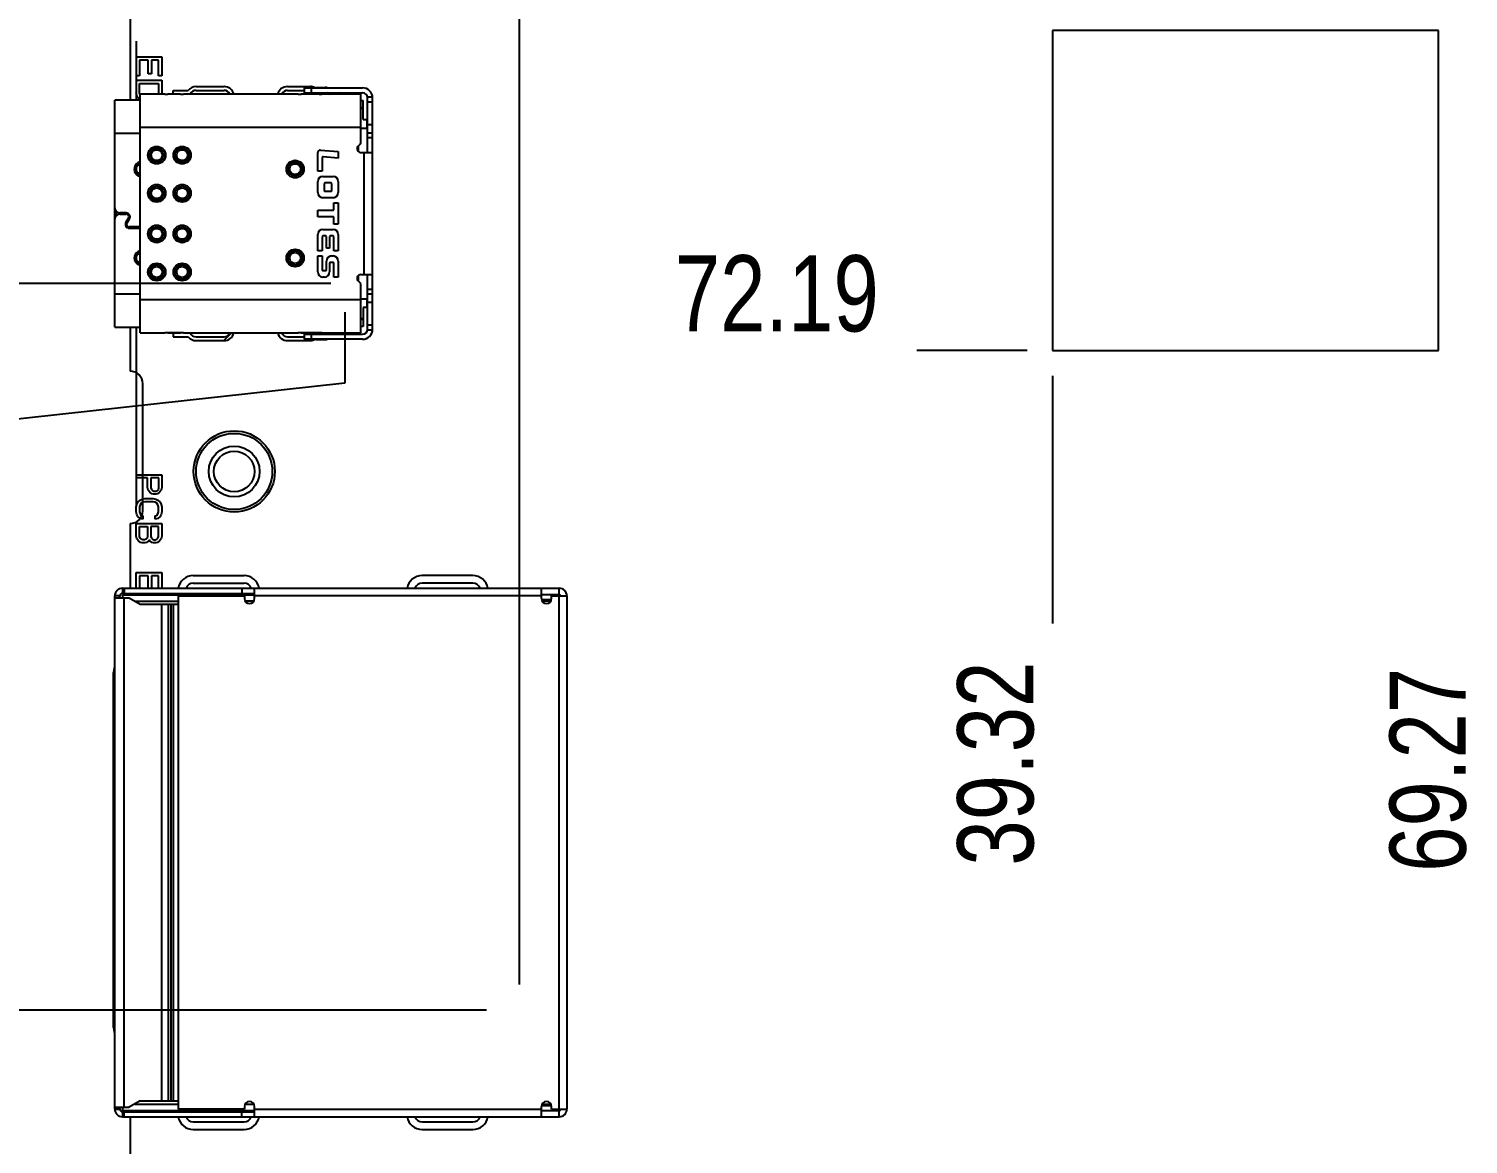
# Model space of a CAD drawing. Header units: millimetres. Extents: x 0 to 841, y 0 to 594.
# Drawn here: x 215.1 to 271.8, y 383.2 to 427.1 of the extents above; entities that cross this region are included whole.
import ezdxf

# ---------------------------------------------------------------- set-up
doc = ezdxf.new("R2010")
doc.units = ezdxf.units.MM
doc.header["$LTSCALE"] = 46.255
doc.layers.get('0').update_dxf_attribs({"linetype": 'CONTINUOUS'})
doc.layers.add('ASSEM_MEM', color=7, linetype='CONTINUOUS')
doc.styles.get("Standard").update_dxf_attribs({"font": 'txt', "width": 0.8})
doc.dimstyles.new('DIMSTYLE_1', dxfattribs={"dimtxt": 3, "dimasz": 2.1, "dimexe": 2, "dimexo": 1, "dimgap": 0.75, "dimtad": 0, "dimtih": 1, "dimtoh": 1, "dimzin": 0, "dimdsep": 46, "dimtxsty": 'STANDARD', "dimblk": '_FILLED', "dimblk1": '_FILLED', "dimblk2": '_FILLED', "dimcen": 0.09, "dimazin": 0, "dimtp": 0.01, "dimtm": 0.01, "dimtfac": 1, "dimtofl": 0, "dimtmove": 0, "dimatfit": 3, "dimldrblk": '_FILLED', "dimfxl": 1, "dimtolj": 1, "dimtzin": 0, "dimarcsym": 0})

# ---------------------------------------------------------------- blocks, each defined once
blk = doc.blocks.new('*D7')
at = {"color": 7, "linetype": 'CONTINUOUS'}
for p, q in [((227.557, 436.263), (227.557, 433.165)), ((227.557, 433.165), (207.394, 432.726)), ((207.394, 432.726), (207.394, 432.025))]:
    blk.add_line(p, q, dxfattribs=at)
at = {"color": 7, "linetype": 'CONTINUOUS', "insert": (203.644, 430.525), "char_height": 3, "width": 12, "attachment_point": 3, "rotation": 90, "line_spacing_factor": 0.9}
blk.add_mtext('11.46', dxfattribs=at)
blk = doc.blocks.new('_FILLED')
at = {"color": 0, "linetype": 'BYBLOCK'}
blk.add_solid([(0, 0), (-1, 0.167), (-1, -0.167)], dxfattribs=at)
blk = doc.blocks.new('*D8')
at = {"color": 7, "linetype": 'CONTINUOUS'}
for p, q in [((227.557, 415.963), (227.557, 413.171)), ((227.557, 413.171), (207.635, 410.974)), ((207.635, 410.974), (207.635, 409.886))]:
    blk.add_line(p, q, dxfattribs=at)
at = {"color": 7, "linetype": 'CONTINUOUS', "insert": (203.885, 408.386), "char_height": 3, "width": 12, "attachment_point": 3, "rotation": 90, "line_spacing_factor": 0.9}
blk.add_mtext('11.46', dxfattribs=at)
blk = doc.blocks.new('*D9')
at = {"color": 7, "linetype": 'CONTINUOUS'}
blk.add_line((234.427, 389.49), (234.427, 501.984), dxfattribs=at)
at = {"color": 7, "linetype": 'CONTINUOUS', "insert": (230.677, 503.484), "char_height": 3, "width": 12, "attachment_point": 1, "rotation": 90, "line_spacing_factor": 0.9}
blk.add_mtext('18.33', dxfattribs=at)
blk = doc.blocks.new('*D26')
at = {"color": 7, "linetype": 'CONTINUOUS'}
blk.add_line((227.007, 417.09), (188.976, 417.09), dxfattribs=at)
at = {"color": 7, "linetype": 'CONTINUOUS', "insert": (187.476, 420.84), "char_height": 3, "width": 12, "attachment_point": 3, "line_spacing_factor": 0.9}
blk.add_mtext('69.55', dxfattribs=at)
blk = doc.blocks.new('*D27')
at = {"color": 7, "linetype": 'CONTINUOUS'}
blk.add_line((233.127, 388.49), (189.035, 388.49), dxfattribs=at)
at = {"color": 7, "linetype": 'CONTINUOUS', "insert": (187.535, 392.24), "char_height": 3, "width": 12, "attachment_point": 3, "line_spacing_factor": 0.9}
blk.add_mtext('98.15', dxfattribs=at)
blk = doc.blocks.new('*D28')
at = {"color": 7, "linetype": 'CONTINUOUS'}
blk.add_line((230.697, 340.74), (189.035, 340.74), dxfattribs=at)
at = {"color": 7, "linetype": 'CONTINUOUS', "insert": (187.535, 344.49), "char_height": 3, "width": 14.4, "attachment_point": 3, "line_spacing_factor": 0.9}
blk.add_mtext('145.90', dxfattribs=at)
blk = doc.blocks.new('*D29')
at = {"color": 7, "linetype": 'CONTINUOUS'}
blk.add_line((247.942, 333.7), (189.035, 333.7), dxfattribs=at)
at = {"color": 7, "linetype": 'CONTINUOUS', "insert": (187.535, 337.45), "char_height": 3, "width": 14.4, "attachment_point": 3, "line_spacing_factor": 0.9}
blk.add_mtext('152.94', dxfattribs=at)
blk = doc.blocks.new('*D30')
at = {"color": 7, "linetype": 'CONTINUOUS'}
blk.add_line((263.297, 324.69), (189.035, 324.69), dxfattribs=at)
at = {"color": 7, "linetype": 'CONTINUOUS', "insert": (187.535, 328.44), "char_height": 3, "width": 14.4, "attachment_point": 3, "line_spacing_factor": 0.9}
blk.add_mtext('161.95', dxfattribs=at)
blk = doc.blocks.new('*D31')
at = {"color": 7, "linetype": 'CONTINUOUS'}
for p, q in [((235.797, 340.09), (234.19, 336.521)), ((274.497, 340.09), (235.797, 340.09)), ((234.19, 336.521), (189.035, 336.521))]:
    blk.add_line(p, q, dxfattribs=at)
at = {"color": 7, "linetype": 'CONTINUOUS', "insert": (187.535, 340.271), "char_height": 3, "width": 14.4, "attachment_point": 3, "line_spacing_factor": 0.9}
blk.add_mtext('146.55', dxfattribs=at)
blk = doc.blocks.new('*D34')
at = {"color": 7, "linetype": 'CONTINUOUS'}
for p, q in [((285.367, 447.45), (285.367, 445.171)), ((285.367, 445.171), (272.439, 443.622)), ((272.439, 443.622), (272.439, 403.462))]:
    blk.add_line(p, q, dxfattribs=at)
at = {"color": 7, "linetype": 'CONTINUOUS', "insert": (268.689, 401.962), "char_height": 3, "width": 12, "attachment_point": 3, "rotation": 90, "line_spacing_factor": 0.9}
blk.add_mtext('69.27', dxfattribs=at)
blk = doc.blocks.new('*D37')
at = {"color": 7, "linetype": 'CONTINUOUS'}
for p, q in [((313.367, 447.45), (313.367, 445.109)), ((313.367, 445.109), (323.861, 442.855)), ((323.861, 442.855), (323.861, 398.57))]:
    blk.add_line(p, q, dxfattribs=at)
at = {"color": 7, "linetype": 'CONTINUOUS', "insert": (320.111, 397.07), "char_height": 3, "width": 12, "attachment_point": 3, "rotation": 90, "line_spacing_factor": 0.9}
blk.add_mtext('97.27', dxfattribs=at)
blk = doc.blocks.new('*D39')
at = {"color": 7, "linetype": 'CONTINUOUS'}
blk.add_line((255.417, 413.45), (255.417, 403.706), dxfattribs=at)
at = {"color": 7, "linetype": 'CONTINUOUS', "insert": (251.667, 402.206), "char_height": 3, "width": 12, "attachment_point": 3, "rotation": 90, "line_spacing_factor": 0.9}
blk.add_mtext('39.32', dxfattribs=at)
blk = doc.blocks.new('*D40')
at = {"color": 7, "linetype": 'CONTINUOUS'}
blk.add_line((329.517, 413.45), (329.517, 399.436), dxfattribs=at)
at = {"color": 7, "linetype": 'CONTINUOUS', "insert": (325.767, 397.936), "char_height": 3, "width": 14.4, "attachment_point": 3, "rotation": 90, "line_spacing_factor": 0.9}
blk.add_mtext('113.42', dxfattribs=at)
blk = doc.blocks.new('*D42')
at = {"color": 7, "linetype": 'CONTINUOUS'}
blk.add_line((277.467, 402.99), (277.467, 397.64), dxfattribs=at)
at = {"color": 7, "linetype": 'CONTINUOUS', "insert": (273.717, 396.14), "char_height": 3, "width": 12, "attachment_point": 3, "rotation": 90, "line_spacing_factor": 0.9}
blk.add_mtext('61.37', dxfattribs=at)
blk = doc.blocks.new('*D50')
at = {"color": 7, "linetype": 'CONTINUOUS'}
blk.add_line((254.417, 414.45), (250.078, 414.45), dxfattribs=at)
at = {"color": 7, "linetype": 'CONTINUOUS', "insert": (248.578, 418.2), "char_height": 3, "width": 12, "attachment_point": 3, "line_spacing_factor": 0.9}
blk.add_mtext('72.19', dxfattribs=at)
blk = doc.blocks.new('*D56')
at = {"color": 7, "linetype": 'CONTINUOUS'}
blk.add_line((231.377, 371.54), (188.972, 371.54), dxfattribs=at)
at = {"color": 7, "linetype": 'CONTINUOUS', "insert": (187.472, 375.29), "char_height": 3, "width": 14.4, "attachment_point": 3, "line_spacing_factor": 0.9}
blk.add_mtext('115.10', dxfattribs=at)

msp = doc.modelspace()

# ---------------------------------------------------------------- linework, layer by layer
at = {"layer": 'ASSEM_MEM', "color": 7, "linetype": 'CONTINUOUS'}
for p, q in [((219.097, 435.67), (219.097, 424.31)), ((255.417, 427.05), (255.417, 414.45)), ((270.617, 427.05), (255.417, 427.05)), ((270.617, 414.45), (270.617, 427.05)), ((219.342, 426.62), (219.342, 424.31)), ((219.497, 415.14), (219.497, 424.54)), ((220.471, 424.54), (219.497, 424.54)), ((221.087, 424.54), (220.587, 424.54)), ((221.087, 424.539), (220.587, 424.539)), ((220.797, 424.539), (220.797, 424.69)), ((220.797, 424.69), (221.384, 424.69)), ((221.087, 424.539), (221.13, 424.539)), ((221.13, 424.539), (221.202, 424.54)), ((225.721, 424.54), (221.202, 424.54)), ((221.697, 424.84), (222.797, 424.84)), ((221.697, 424.69), (222.797, 424.69)), ((225.297, 424.84), (226.197, 424.84)), ((225.297, 424.69), (225.947, 424.69)), ((226.537, 424.54), (225.837, 424.54)), ((226.537, 424.539), (225.837, 424.539)), ((225.947, 424.79), (225.947, 424.59)), ((225.947, 424.79), (228.247, 424.79)), ((225.947, 424.59), (228.247, 424.59)), ((226.247, 424.59), (226.247, 424.79)), ((226.404, 424.798), (226.404, 424.79)), ((226.404, 424.798), (226.778, 424.798)), ((226.537, 424.539), (226.58, 424.539)), ((226.547, 424.54), (226.575, 424.569)), ((226.58, 424.539), (226.652, 424.54)), ((226.604, 424.79), (226.604, 424.798)), ((228.187, 424.54), (226.652, 424.54)), ((226.904, 424.57), (226.969, 424.54)), ((227.402, 424.559), (227.335, 424.59)), ((228.187, 422.678), (228.187, 424.54)), ((218.497, 415.37), (218.497, 424.31)), ((219.497, 424.31), (218.497, 424.31)), ((228.187, 424.29), (228.277, 424.29)), ((228.277, 423.99), (228.187, 423.99)), ((228.187, 423.984), (228.277, 423.984)), ((228.277, 423.54), (228.277, 424.29)), ((228.645, 424.42), (228.444, 424.42)), ((228.447, 422.24), (228.447, 424.39)), ((228.647, 424.22), (228.447, 424.22)), ((228.647, 415.29), (228.647, 424.39)), ((228.277, 423.54), (228.427, 423.54)), ((228.427, 423.19), (228.427, 423.54)), ((218.497, 423.01), (219.497, 423.01)), ((219.497, 423.24), (228.187, 423.24)), ((228.427, 423.19), (228.187, 423.19)), ((228.447, 423.34), (228.647, 423.34)), ((228.647, 422.999), (228.447, 422.999)), ((228.647, 422.815), (228.447, 422.815)), ((226.487, 421.51), (226.487, 422.24)), ((226.596, 422.34), (227.297, 422.279)), ((227.297, 422.279), (227.297, 422.023)), ((228.077, 422.492), (228.077, 422.288)), ((228.187, 422.24), (228.647, 422.24)), ((228.297, 422.24), (228.297, 417.44)), ((226.667, 422.05), (226.667, 421.51)), ((227.297, 422.023), (226.694, 422.075)), ((226.667, 421.51), (226.487, 421.51)), ((226.692, 421.305), (227.092, 421.305)), ((226.487, 420.67), (226.487, 421.1)), ((226.742, 421.025), (226.742, 420.745)), ((227.017, 421.05), (226.767, 421.05)), ((226.767, 420.72), (227.017, 420.72)), ((227.042, 420.745), (227.042, 421.025)), ((227.297, 421.1), (227.297, 420.67)), ((226.487, 419.713), (226.487, 419.968)), ((226.487, 419.968), (227.092, 419.968)), ((227.092, 420.465), (226.692, 420.465)), ((227.117, 419.993), (227.117, 420.26)), ((227.117, 420.26), (227.297, 420.26)), ((227.297, 420.26), (227.297, 419.42)), ((218.547, 419.745), (218.547, 419.936)), ((218.697, 419.815), (218.697, 419.865)), ((218.947, 419.865), (218.697, 419.865)), ((218.697, 419.815), (218.947, 419.815)), ((218.932, 419.49), (219.033, 419.665)), ((219.076, 419.64), (218.975, 419.465)), ((227.092, 419.713), (226.487, 419.713)), ((227.117, 419.42), (227.117, 419.688)), ((227.297, 419.42), (227.117, 419.42)), ((219.497, 419.315), (219.062, 419.315)), ((219.062, 419.265), (219.497, 419.265)), ((226.487, 418.375), (226.487, 419.01)), ((226.667, 418.935), (226.667, 418.375)), ((226.692, 419.215), (227.092, 419.215)), ((226.804, 418.96), (226.692, 418.96)), ((226.829, 418.475), (226.829, 418.935)), ((226.954, 418.935), (226.954, 418.475)), ((227.092, 418.96), (226.979, 418.96)), ((227.117, 418.375), (227.117, 418.935)), ((227.297, 419.01), (227.297, 418.375)), ((226.667, 418.375), (226.487, 418.375)), ((226.954, 418.475), (226.829, 418.475)), ((227.297, 418.375), (227.117, 418.375)), ((226.487, 417.545), (226.487, 418.17)), ((226.487, 418.17), (226.667, 418.17)), ((226.667, 418.17), (226.667, 417.62)), ((226.829, 417.62), (226.829, 417.965)), ((226.954, 417.89), (226.954, 417.545)), ((227.092, 417.915), (226.979, 417.915)), ((227.034, 418.17), (227.092, 418.17)), ((227.117, 417.34), (227.117, 417.89)), ((227.297, 417.965), (227.297, 417.34)), ((226.692, 417.595), (226.804, 417.595)), ((226.749, 417.34), (226.692, 417.34)), ((227.297, 417.34), (227.117, 417.34)), ((228.077, 417.392), (228.077, 417.188)), ((228.187, 417.44), (228.647, 417.44)), ((228.447, 415.29), (228.447, 417.44)), ((219.497, 416.67), (218.497, 416.67)), ((228.187, 415.14), (228.187, 417.003)), ((228.447, 416.865), (228.647, 416.865)), ((228.447, 416.682), (228.647, 416.682)), ((228.187, 416.44), (219.497, 416.44)), ((228.187, 416.49), (228.427, 416.49)), ((228.277, 416.14), (228.277, 415.39)), ((228.427, 416.14), (228.277, 416.14)), ((228.427, 416.14), (228.427, 416.49)), ((228.647, 416.34), (228.447, 416.34)), ((228.277, 415.697), (228.187, 415.697)), ((228.187, 415.69), (228.277, 415.69)), ((228.447, 415.46), (228.647, 415.46)), ((218.497, 415.37), (219.497, 415.37)), ((219.097, 415.37), (219.097, 413.64)), ((219.342, 415.37), (219.342, 408.362)), ((219.497, 415.14), (220.471, 415.14)), ((220.543, 415.141), (220.471, 415.14)), ((220.587, 415.141), (220.543, 415.141)), ((220.587, 415.141), (221.087, 415.141)), ((221.087, 415.14), (220.587, 415.14)), ((220.797, 415.14), (220.797, 414.99)), ((220.797, 414.99), (221.384, 414.99)), ((221.202, 415.14), (225.721, 415.14)), ((221.697, 414.99), (222.797, 414.99)), ((222.793, 414.84), (223.093, 415.14)), ((225.297, 414.99), (225.947, 414.99)), ((225.793, 415.141), (225.721, 415.14)), ((225.837, 415.141), (225.793, 415.141)), ((225.837, 415.141), (226.537, 415.141)), ((226.537, 415.14), (225.837, 415.14)), ((225.947, 415.09), (225.947, 414.89)), ((225.947, 415.09), (228.247, 415.09)), ((228.247, 414.89), (225.947, 414.89)), ((226.247, 414.89), (226.247, 415.09)), ((226.404, 414.89), (226.404, 414.882)), ((226.404, 414.882), (226.778, 414.882)), ((226.604, 414.882), (226.604, 414.89)), ((226.652, 415.14), (228.187, 415.14)), ((226.969, 415.14), (226.904, 415.11)), ((227.335, 415.09), (227.402, 415.122)), ((228.277, 415.39), (228.187, 415.39)), ((228.444, 415.26), (228.645, 415.26)), ((221.697, 414.84), (222.797, 414.84)), ((225.297, 414.84), (226.197, 414.84)), ((255.417, 414.45), (270.617, 414.45)), ((219.597, 408.14), (219.597, 413.14)), ((219.097, 407.64), (219.097, 405.09)), ((221.587, 405.59), (223.587, 405.59)), ((221.587, 405.29), (223.587, 405.29)), ((232.597, 405.59), (230.597, 405.59)), ((232.597, 405.29), (230.597, 405.29)), ((218.497, 384.59), (218.497, 404.79)), ((218.697, 404.79), (218.497, 404.79)), ((218.497, 404.719), (219.063, 404.719)), ((218.697, 404.719), (218.697, 404.79)), ((218.797, 405.09), (218.797, 404.89)), ((218.797, 405.09), (235.997, 405.09)), ((218.797, 404.89), (223.997, 404.89)), ((218.797, 404.84), (218.797, 404.719)), ((218.797, 404.84), (223.997, 404.84)), ((218.847, 404.719), (218.847, 384.662)), ((218.868, 405.09), (218.868, 404.89)), ((219.063, 404.719), (219.497, 404.469)), ((219.097, 404.89), (219.097, 404.84)), ((220.997, 404.79), (220.997, 384.59)), ((220.997, 404.79), (223.597, 404.79)), ((223.497, 405.09), (223.497, 404.89)), ((223.597, 404.79), (223.597, 404.69)), ((223.997, 404.69), (223.997, 405.09)), ((235.297, 404.79), (223.997, 404.79)), ((235.297, 404.69), (235.297, 405.09)), ((235.997, 404.84), (235.297, 404.84)), ((235.697, 404.69), (235.697, 404.79)), ((235.697, 404.79), (236.297, 404.79)), ((235.997, 384.29), (235.997, 405.09)), ((236.297, 404.79), (236.297, 384.59)), ((219.286, 404.59), (220.997, 404.59)), ((219.497, 404.469), (220.997, 404.469)), ((220.352, 384.912), (220.352, 404.469)), ((220.599, 404.469), (220.599, 384.912)), ((220.717, 384.912), (220.717, 404.469)), ((220.788, 404.469), (220.788, 384.912)), ((223.966, 404.59), (223.627, 404.59)), ((235.69, 404.64), (235.303, 404.64)), ((235.666, 404.59), (235.327, 404.59)), ((218.472, 387.686), (218.472, 401.894)), ((218.447, 387.806), (218.447, 401.775)), ((218.497, 400.79), (218.447, 400.79)), ((218.447, 388.79), (218.497, 388.79)), ((219.497, 384.912), (219.063, 384.662)), ((219.497, 384.912), (220.997, 384.912)), ((218.497, 384.662), (219.063, 384.662)), ((218.497, 384.59), (218.697, 384.59)), ((218.697, 384.59), (218.697, 384.662)), ((218.797, 384.662), (218.797, 384.54)), ((218.797, 384.54), (223.997, 384.54)), ((218.797, 384.49), (218.797, 384.29)), ((218.797, 384.49), (223.997, 384.49)), ((218.797, 384.29), (235.997, 384.29)), ((218.868, 384.29), (218.868, 384.49)), ((219.097, 384.54), (219.097, 384.49)), ((219.097, 384.29), (219.097, 374.517)), ((219.286, 384.79), (220.997, 384.79)), ((223.597, 384.59), (220.997, 384.59)), ((223.497, 384.29), (223.497, 384.49)), ((223.597, 384.69), (223.597, 384.59)), ((223.627, 384.79), (223.966, 384.79)), ((223.997, 384.29), (223.997, 384.69)), ((223.997, 384.59), (235.297, 384.59)), ((235.297, 384.29), (235.297, 384.69)), ((235.297, 384.54), (235.997, 384.54)), ((235.303, 384.74), (235.69, 384.74)), ((235.327, 384.79), (235.666, 384.79)), ((235.697, 384.59), (235.697, 384.69)), ((235.697, 384.59), (236.297, 384.59)), ((221.587, 384.09), (223.587, 384.09)), ((221.587, 383.79), (223.587, 383.79)), ((230.597, 384.09), (232.597, 384.09)), ((230.597, 383.79), (232.597, 383.79))]:
    msp.add_line(p, q, dxfattribs=at)
at = {"layer": 'ASSEM_MEM', "color": 40, "linetype": 'CONTINUOUS'}
for p, q in [((219.342, 426.008), (220.342, 426.008)), ((219.47, 425.883), (219.47, 425.258)), ((219.81, 425.883), (219.47, 425.883)), ((219.81, 425.341), (219.81, 425.883)), ((219.938, 425.883), (219.938, 425.341)), ((220.215, 425.883), (219.938, 425.883)), ((220.215, 425.258), (220.215, 425.883)), ((220.342, 426.008), (220.342, 425.258)), ((219.47, 425.258), (219.342, 425.258)), ((219.342, 425.091), (220.342, 425.091)), ((219.938, 425.341), (219.81, 425.341)), ((220.342, 425.258), (220.215, 425.258)), ((220.342, 425.091), (220.342, 424.591)), ((219.364, 424.487), (219.342, 424.591)), ((219.47, 424.591), (219.47, 424.966)), ((219.47, 424.966), (220.215, 424.966)), ((219.491, 424.508), (219.47, 424.591)), ((219.497, 424.5), (219.491, 424.508)), ((220.215, 424.591), (220.202, 424.54)), ((220.215, 424.966), (220.215, 424.591)), ((220.342, 424.591), (220.333, 424.543)), ((219.406, 424.404), (219.364, 424.487)), ((219.491, 424.32), (219.406, 424.404)), ((219.342, 409.562), (220.342, 409.562)), ((219.789, 409.437), (219.342, 409.437)), ((219.789, 409.062), (219.789, 409.437)), ((219.917, 409.437), (219.917, 409.041)), ((220.236, 409.437), (219.917, 409.437)), ((220.236, 409.041), (220.236, 409.437)), ((220.342, 409.562), (220.342, 409.062)), ((219.81, 408.958), (219.789, 409.062)), ((219.874, 408.875), (219.81, 408.958)), ((219.959, 408.812), (219.874, 408.875)), ((219.917, 409.041), (219.938, 408.979)), ((219.938, 408.979), (219.981, 408.937)), ((220.023, 408.791), (219.959, 408.812)), ((219.981, 408.937), (220.045, 408.916)), ((220.108, 408.791), (220.023, 408.791)), ((220.045, 408.916), (220.108, 408.916)), ((220.108, 408.916), (220.172, 408.937)), ((220.172, 408.812), (220.108, 408.791)), ((220.172, 408.937), (220.215, 408.979)), ((220.257, 408.875), (220.172, 408.812)), ((220.215, 408.979), (220.236, 409.041)), ((220.321, 408.958), (220.257, 408.875)), ((220.342, 409.062), (220.321, 408.958)), ((219.342, 408.291), (219.364, 408.395)), ((219.342, 408.104), (219.342, 408.291)), ((219.364, 408), (219.342, 408.104)), ((219.364, 408.395), (219.406, 408.479)), ((219.406, 408.479), (219.491, 408.562)), ((219.491, 408.375), (219.47, 408.291)), ((219.47, 408.291), (219.47, 408.104)), ((219.47, 408.104), (219.491, 408.02)), ((219.491, 408.562), (219.576, 408.604)), ((219.534, 408.437), (219.491, 408.375)), ((219.598, 408.479), (219.534, 408.437)), ((219.576, 408.604), (219.683, 408.625)), ((219.683, 408.5), (219.598, 408.479)), ((219.683, 408.625), (220.002, 408.625)), ((220.002, 408.5), (219.683, 408.5)), ((220.002, 408.625), (220.108, 408.604)), ((220.087, 408.479), (220.002, 408.5)), ((220.151, 408.437), (220.087, 408.479)), ((220.108, 408.604), (220.193, 408.562)), ((220.193, 408.375), (220.151, 408.437)), ((220.193, 408.562), (220.279, 408.479)), ((220.215, 408.291), (220.193, 408.375)), ((220.193, 408.02), (220.215, 408.104)), ((220.215, 408.104), (220.215, 408.291)), ((220.279, 408.479), (220.321, 408.395)), ((220.321, 408.395), (220.342, 408.291)), ((220.342, 408.104), (220.321, 408)), ((220.342, 408.291), (220.342, 408.104)), ((219.342, 407.145), (219.342, 407.645)), ((219.342, 407.645), (220.342, 407.645)), ((219.406, 407.916), (219.364, 408)), ((219.491, 407.833), (219.406, 407.916)), ((219.47, 407.125), (219.47, 407.52)), ((219.47, 407.52), (219.789, 407.52)), ((219.491, 408.02), (219.534, 407.958)), ((219.598, 407.812), (219.491, 407.833)), ((219.534, 407.958), (219.598, 407.937)), ((219.598, 407.937), (219.598, 407.812)), ((219.789, 407.52), (219.789, 407.125)), ((219.917, 407.52), (219.917, 407.125)), ((220.215, 407.52), (219.917, 407.52)), ((220.087, 407.937), (220.151, 407.958)), ((220.087, 407.812), (220.087, 407.937)), ((220.193, 407.833), (220.087, 407.812)), ((220.151, 407.958), (220.193, 408.02)), ((220.279, 407.916), (220.193, 407.833)), ((220.215, 407.125), (220.215, 407.52)), ((220.321, 408), (220.279, 407.916)), ((220.342, 407.645), (220.342, 407.145)), ((219.364, 407.041), (219.342, 407.145)), ((219.428, 406.958), (219.364, 407.041)), ((219.513, 406.895), (219.428, 406.958)), ((219.491, 407.062), (219.47, 407.125)), ((219.534, 407.02), (219.491, 407.062)), ((219.598, 407), (219.534, 407.02)), ((219.662, 407), (219.598, 407)), ((219.725, 407.02), (219.662, 407)), ((219.768, 407.062), (219.725, 407.02)), ((219.832, 406.958), (219.747, 406.895)), ((219.789, 407.125), (219.768, 407.062)), ((219.853, 407), (219.832, 406.958)), ((219.874, 406.958), (219.853, 407)), ((219.959, 406.895), (219.874, 406.958)), ((219.917, 407.125), (219.938, 407.062)), ((219.938, 407.062), (219.981, 407.02)), ((219.981, 407.02), (220.045, 407)), ((220.045, 407), (220.087, 407)), ((220.087, 407), (220.151, 407.02)), ((220.151, 407.02), (220.193, 407.062)), ((220.257, 406.958), (220.172, 406.895)), ((220.193, 407.062), (220.215, 407.125)), ((220.321, 407.041), (220.257, 406.958)), ((220.342, 407.145), (220.321, 407.041)), ((219.576, 406.875), (219.513, 406.895)), ((219.683, 406.875), (219.576, 406.875)), ((219.747, 406.895), (219.683, 406.875)), ((220.023, 406.875), (219.959, 406.895)), ((220.108, 406.875), (220.023, 406.875)), ((220.172, 406.895), (220.108, 406.875)), ((219.342, 405.09), (219.342, 405.708)), ((219.342, 405.708), (220.342, 405.708)), ((219.47, 405.583), (219.47, 405.09)), ((219.81, 405.583), (219.47, 405.583)), ((219.81, 405.09), (219.81, 405.583)), ((219.938, 405.583), (219.938, 405.09)), ((220.215, 405.583), (219.938, 405.583)), ((220.215, 405.09), (220.215, 405.583)), ((220.342, 405.708), (220.342, 405.09))]:
    msp.add_line(p, q, dxfattribs=at)
at = {"layer": 'ASSEM_MEM', "color": 7, "linetype": 'CONTINUOUS'}
for points in [[(220.471, 424.54), (220.543, 424.539), (220.587, 424.539)], [(225.721, 424.54), (225.793, 424.539), (225.837, 424.539)], [(219.996, 421.989), (219.958, 422.038), (219.937, 422.096), (219.934, 422.161), (219.949, 422.223), (219.982, 422.277), (220.031, 422.32), (220.09, 422.346), (220.147, 422.354)], [(220.147, 422.354), (220.208, 422.345), (220.262, 422.32), (220.308, 422.28), (220.341, 422.23), (220.358, 422.171), (220.358, 422.107), (220.34, 422.049), (220.307, 422), (220.261, 421.959), (220.206, 421.935), (220.147, 421.927)], [(220.996, 421.989), (220.958, 422.038), (220.937, 422.096), (220.934, 422.161), (220.949, 422.223), (220.982, 422.277), (221.031, 422.32), (221.09, 422.346), (221.147, 422.354)], [(221.147, 422.354), (221.208, 422.345), (221.262, 422.32), (221.308, 422.28), (221.341, 422.23), (221.358, 422.171), (221.358, 422.107), (221.34, 422.049), (221.307, 422), (221.261, 421.959), (221.206, 421.935), (221.147, 421.927)], [(219.497, 421.873), (219.418, 421.847), (219.349, 421.798), (219.298, 421.732), (219.268, 421.657), (219.26, 421.579), (219.274, 421.502), (219.309, 421.431), (219.361, 421.371), (219.425, 421.33), (219.497, 421.308)], [(219.497, 421.398), (219.484, 421.4), (219.428, 421.429), (219.383, 421.475), (219.355, 421.531), (219.346, 421.589), (219.355, 421.65), (219.382, 421.705), (219.426, 421.75), (219.482, 421.78), (219.497, 421.782)], [(220.147, 421.927), (220.09, 421.934), (220.04, 421.955), (219.996, 421.989)], [(221.147, 421.927), (221.09, 421.934), (221.04, 421.955), (220.996, 421.989)], [(225.446, 421.439), (225.408, 421.488), (225.387, 421.546), (225.384, 421.611), (225.399, 421.673), (225.432, 421.727), (225.481, 421.77), (225.54, 421.796), (225.597, 421.804)], [(225.597, 421.804), (225.658, 421.795), (225.712, 421.77), (225.758, 421.73), (225.791, 421.68), (225.808, 421.621), (225.808, 421.557), (225.79, 421.499), (225.757, 421.45), (225.711, 421.409), (225.656, 421.385), (225.597, 421.377)], [(225.597, 421.377), (225.54, 421.384), (225.49, 421.405), (225.446, 421.439)], [(219.996, 420.489), (219.958, 420.538), (219.937, 420.596), (219.934, 420.661), (219.949, 420.723), (219.982, 420.777), (220.031, 420.82), (220.09, 420.846), (220.147, 420.854)], [(220.147, 420.854), (220.208, 420.845), (220.262, 420.82), (220.308, 420.78), (220.341, 420.73), (220.358, 420.671), (220.358, 420.607), (220.34, 420.549), (220.307, 420.5), (220.261, 420.459), (220.206, 420.435), (220.147, 420.427)], [(220.996, 420.489), (220.958, 420.538), (220.937, 420.596), (220.934, 420.661), (220.949, 420.723), (220.982, 420.777), (221.031, 420.82), (221.09, 420.846), (221.147, 420.854)], [(221.147, 420.854), (221.208, 420.845), (221.262, 420.82), (221.308, 420.78), (221.341, 420.73), (221.358, 420.671), (221.358, 420.607), (221.34, 420.549), (221.307, 420.5), (221.261, 420.459), (221.206, 420.435), (221.147, 420.427)], [(220.147, 420.427), (220.09, 420.434), (220.04, 420.455), (219.996, 420.489)], [(221.147, 420.427), (221.09, 420.434), (221.04, 420.455), (220.996, 420.489)], [(220.147, 418.827), (220.087, 418.835), (220.029, 418.862), (219.98, 418.906), (219.948, 418.96), (219.934, 419.021), (219.938, 419.085), (219.958, 419.142), (219.996, 419.191)], [(219.996, 419.191), (220.04, 419.226), (220.091, 419.247), (220.147, 419.254)], [(220.147, 419.254), (220.207, 419.246), (220.261, 419.221), (220.307, 419.181), (220.34, 419.132), (220.358, 419.074), (220.358, 419.011), (220.341, 418.952), (220.309, 418.902), (220.264, 418.862), (220.209, 418.836), (220.147, 418.827)], [(221.147, 418.827), (221.087, 418.835), (221.029, 418.862), (220.98, 418.906), (220.948, 418.96), (220.934, 419.021), (220.938, 419.085), (220.958, 419.142), (220.996, 419.191)], [(220.996, 419.191), (221.04, 419.226), (221.091, 419.247), (221.147, 419.254)], [(221.147, 419.254), (221.207, 419.246), (221.261, 419.221), (221.307, 419.181), (221.34, 419.132), (221.358, 419.074), (221.358, 419.011), (221.341, 418.952), (221.309, 418.902), (221.264, 418.862), (221.209, 418.836), (221.147, 418.827)], [(219.497, 418.373), (219.418, 418.347), (219.349, 418.298), (219.298, 418.232), (219.268, 418.157), (219.26, 418.079), (219.274, 418.002), (219.309, 417.931), (219.361, 417.871), (219.425, 417.83), (219.497, 417.808)], [(219.497, 417.898), (219.484, 417.9), (219.428, 417.929), (219.383, 417.975), (219.355, 418.031), (219.346, 418.089), (219.355, 418.15), (219.382, 418.205), (219.426, 418.25), (219.482, 418.28), (219.497, 418.282)], [(225.446, 418.241), (225.49, 418.276), (225.541, 418.297), (225.597, 418.304)], [(225.597, 418.304), (225.657, 418.296), (225.711, 418.271), (225.757, 418.231), (225.79, 418.182), (225.808, 418.124), (225.808, 418.061), (225.791, 418.002), (225.759, 417.952), (225.714, 417.912), (225.659, 417.886), (225.597, 417.877)], [(219.996, 417.691), (220.04, 417.726), (220.091, 417.747), (220.147, 417.754)], [(220.147, 417.754), (220.207, 417.746), (220.261, 417.721), (220.307, 417.681), (220.34, 417.632), (220.358, 417.574), (220.358, 417.511), (220.341, 417.452), (220.309, 417.402), (220.264, 417.362), (220.209, 417.336), (220.147, 417.327)], [(220.996, 417.691), (221.04, 417.726), (221.091, 417.747), (221.147, 417.754)], [(221.147, 417.754), (221.207, 417.746), (221.261, 417.721), (221.307, 417.681), (221.34, 417.632), (221.358, 417.574), (221.358, 417.511), (221.341, 417.452), (221.309, 417.402), (221.264, 417.362), (221.209, 417.336), (221.147, 417.327)], [(225.597, 417.877), (225.537, 417.885), (225.479, 417.912), (225.43, 417.956), (225.398, 418.01), (225.384, 418.071), (225.388, 418.135), (225.408, 418.192), (225.446, 418.241)], [(220.147, 417.327), (220.087, 417.335), (220.029, 417.362), (219.98, 417.406), (219.948, 417.46), (219.934, 417.521), (219.938, 417.585), (219.958, 417.642), (219.996, 417.691)], [(221.147, 417.327), (221.087, 417.335), (221.029, 417.362), (220.98, 417.406), (220.948, 417.46), (220.934, 417.521), (220.938, 417.585), (220.958, 417.642), (220.996, 417.691)], [(221.202, 415.14), (221.13, 415.141), (221.087, 415.141)], [(226.652, 415.14), (226.58, 415.141), (226.537, 415.141)]]:
    msp.add_lwpolyline(points, dxfattribs=at)
for centre, radius in [((220.147, 422.14), 0.346), ((220.147, 422.14), 0.28), ((221.147, 422.14), 0.346), ((221.147, 422.14), 0.28), ((225.597, 421.59), 0.346), ((225.597, 421.59), 0.28), ((220.147, 420.64), 0.346), ((220.147, 420.64), 0.28), ((221.147, 420.64), 0.346), ((221.147, 420.64), 0.28), ((220.147, 419.04), 0.346), ((220.147, 419.04), 0.28), ((221.147, 419.04), 0.346), ((221.147, 419.04), 0.28), ((225.597, 418.09), 0.346), ((225.597, 418.09), 0.28), ((220.147, 417.54), 0.346), ((220.147, 417.54), 0.28), ((221.147, 417.54), 0.346), ((221.147, 417.54), 0.28), ((223.197, 409.69), 1.6), ((223.197, 409.69), 1.5), ((223.197, 409.69), 1), ((223.197, 409.69), 0.8)]:
    msp.add_circle(centre, radius, dxfattribs=at)
for centre, radius, start, end in [((221.697, 424.44), 0.4, 90, 141.3178), ((221.697, 424.44), 0.25, 90, 156.4169), ((222.797, 424.44), 0.4, 14.4807, 90), ((222.797, 424.44), 0.25, 23.5831, 90), ((225.297, 424.44), 0.4, 90, 165.5193), ((225.297, 424.44), 0.25, 90, 156.4169), ((226.197, 424.44), 0.4, 61.2, 90), ((226.197, 424.44), 0.25, 36.8743, 38.0703), ((226.197, 424.44), 0.25, 23.3016, 36.8743), ((226.197, 424.44), 0.4, 14.4807, 22.0287), ((226.778, 424.298), 0.5, 80.1456, 90), ((226.778, 424.298), 0.3, 65, 77.2613), ((228.247, 424.39), 0.4, 0, 90), ((228.247, 424.39), 0.2, 0, 90), ((226.587, 422.24), 0.1, 85, 180), ((228.187, 422.39), 0.15, 124.8499, 270), ((227.987, 422.678), 0.2, 304.8499, 360), ((219.547, 421.59), 0.243, 101.8928, 258.1072), ((226.692, 422.05), 0.025, 85, 180), ((226.692, 421.1), 0.205, 90, 180), ((227.092, 421.1), 0.205, 0, 90), ((226.692, 420.67), 0.205, 180, 270), ((226.767, 421.025), 0.025, 90, 180), ((226.767, 420.745), 0.025, 180, 270), ((227.017, 421.025), 0.025, 0, 90), ((227.017, 420.745), 0.025, 270, 360), ((227.092, 420.67), 0.205, 270, 360), ((218.697, 420.065), 0.2, 180, 270), ((227.092, 419.993), 0.025, 270, 360), ((218.697, 419.615), 0.2, 90, 180), ((219.062, 419.415), 0.15, 150, 270), ((218.947, 419.715), 0.15, 330, 90), ((218.947, 419.715), 0.1, 330, 90), ((219.062, 419.415), 0.1, 150, 270), ((227.092, 419.688), 0.025, 0, 90), ((226.692, 419.01), 0.205, 90, 180), ((226.692, 418.935), 0.025, 90, 180), ((226.804, 418.935), 0.025, 0, 90), ((226.979, 418.935), 0.025, 90, 180), ((227.092, 419.01), 0.205, 0, 90), ((227.092, 418.935), 0.025, 0, 90), ((219.547, 418.09), 0.243, 101.8928, 258.1072), ((227.034, 417.965), 0.205, 90, 180), ((226.979, 417.89), 0.025, 90, 180), ((227.092, 417.965), 0.205, 0, 90), ((227.092, 417.89), 0.025, 0, 90), ((226.692, 417.545), 0.205, 180, 270), ((226.692, 417.62), 0.025, 180, 270), ((226.749, 417.545), 0.205, 270, 360), ((226.804, 417.62), 0.025, 270, 360), ((228.187, 417.29), 0.15, 90, 235.1501), ((227.987, 417.003), 0.2, 0, 55.1501), ((221.697, 415.24), 0.4, 218.6822, 270), ((221.697, 415.24), 0.25, 203.5831, 270), ((222.797, 415.24), 0.4, 270, 345.5193), ((222.797, 415.24), 0.25, 270, 336.4169), ((225.297, 415.24), 0.4, 194.4807, 270), ((225.297, 415.24), 0.25, 203.5831, 270), ((226.197, 415.24), 0.4, 270, 298.9497), ((226.197, 415.24), 0.25, 321.9297, 323.1257), ((226.197, 415.24), 0.25, 323.1257, 336.4169), ((226.197, 415.24), 0.4, 337.9713, 345.5193), ((226.778, 415.382), 0.5, 270, 279.8544), ((226.778, 415.382), 0.3, 282.7387, 295), ((227.487, 414.94), 0.2, 90, 115), ((228.247, 415.29), 0.4, 270, 360), ((228.247, 415.29), 0.2, 270, 360), ((219.097, 413.14), 0.5, 0, 90), ((219.097, 408.14), 0.5, 270, 360), ((221.587, 404.99), 0.6, 90, 170.4038), ((221.587, 404.99), 0.3, 90, 160.5246), ((223.587, 404.99), 0.6, 9.5962, 90), ((223.587, 404.99), 0.3, 19.4754, 90), ((230.597, 404.99), 0.6, 90, 170.4038), ((230.597, 404.99), 0.3, 90, 160.5246), ((232.597, 404.99), 0.6, 9.5962, 90), ((232.597, 404.99), 0.3, 19.4754, 90), ((218.797, 404.79), 0.3, 90, 180), ((218.797, 404.79), 0.1, 90, 180), ((221.587, 404.99), 0.6, 189.5962, 194.4807), ((221.587, 404.99), 0.3, 199.4754, 210), ((223.797, 404.69), 0.2, 180, 360), ((223.587, 404.99), 0.3, 330, 340.5246), ((235.497, 404.69), 0.2, 180, 360), ((235.997, 404.79), 0.3, 0, 90), ((235.997, 404.79), 0.05, 0, 90), ((218.747, 401.775), 0.3, 156.4435, 180), ((218.197, 402.014), 0.3, 336.4435, 360), ((218.747, 387.806), 0.3, 180, 203.5565), ((218.197, 387.566), 0.3, 0, 23.5565), ((223.797, 384.69), 0.2, 0, 180), ((235.497, 384.69), 0.2, 0, 180), ((218.797, 384.59), 0.3, 180, 270), ((218.797, 384.59), 0.1, 180, 270), ((221.587, 384.39), 0.6, 165.5193, 170.4038), ((221.587, 384.39), 0.6, 189.5962, 270), ((221.587, 384.39), 0.3, 150, 160.5246), ((221.587, 384.39), 0.3, 199.4754, 270), ((223.587, 384.39), 0.6, 270, 350.4038), ((223.587, 384.39), 0.3, 270, 340.5246), ((223.587, 384.39), 0.3, 19.4754, 30), ((230.597, 384.39), 0.6, 189.5962, 270), ((230.597, 384.39), 0.3, 199.4754, 270), ((232.597, 384.39), 0.6, 270, 350.483), ((232.597, 384.39), 0.3, 270, 340.69), ((235.997, 384.59), 0.3, 270, 360), ((235.997, 384.59), 0.05, 270, 360)]:
    msp.add_arc(centre, radius, start, end, dxfattribs=at)

# ---------------------------------------------------------------- dimensions: what is measured, and where the dimension line sits
at = {"color": 7, "linetype": 'CONTINUOUS'}
for feature_location, offset, dtype, origin, picture, middle in [((234.427, 389.49), (0, 112.494), 1, (216.097, 388.49), '*D9', (232.177, 509.859)), ((231.377, 371.54), (-42.405, 0), 0, (232.377, 486.64), '*D56', (180.572, 373.79)), ((230.697, 340.74), (-41.662, 0), 0, (231.697, 486.64), '*D28', (180.635, 342.99)), ((247.942, 333.7), (-58.907, 0), 0, (248.942, 486.64), '*D29', (180.71, 335.95)), ((263.297, 324.69), (-74.262, 0), 0, (264.297, 486.64), '*D30', (180.71, 326.94)), ((274.497, 340.09), (-85.462, -3.57), 0, (275.497, 486.64), '*D31', (180.71, 338.771)), ((227.007, 417.09), (-38.031, 0), 0, (228.007, 486.64), '*D26', (181.551, 419.34)), ((233.127, 388.49), (-44.092, 0), 0, (234.127, 486.64), '*D27', (181.61, 390.74)), ((254.417, 414.45), (-4.339, 0), 0, (255.417, 486.64), '*D50', (242.578, 416.7)), ((285.367, 447.45), (-12.927, -43.988), 1, (216.097, 448.45), '*D34', (270.189, 395.962)), ((313.367, 447.45), (10.495, -48.88), 1, (216.097, 448.45), '*D37', (321.611, 391.071)), ((227.557, 436.263), (-20.162, -4.238), 1, (216.097, 437.263), '*D7', (205.144, 424.825)), ((227.557, 415.963), (-19.922, -6.078), 1, (216.097, 416.963), '*D8', (205.385, 402.686)), ((255.417, 413.45), (0, -9.744), 1, (216.097, 414.45), '*D39', (253.166, 396.206)), ((329.517, 413.45), (0, -14.015), 1, (216.097, 414.45), '*D40', (327.267, 391.036)), ((277.467, 402.99), (0, -5.35), 1, (216.097, 403.99), '*D42', (275.217, 390.14))]:
    dim = msp.add_ordinate_dim(feature_location=feature_location, offset=offset, dtype=dtype, origin=origin, dimstyle='DIMSTYLE_1', override={"dimtad": 1, "dimtih": 0, "dimtoh": 0}, dxfattribs=at)
    dim.commit()
    dim.dimension.update_dxf_attribs({"geometry": picture, "text_midpoint": middle})

doc.saveas('drawing.dxf')
